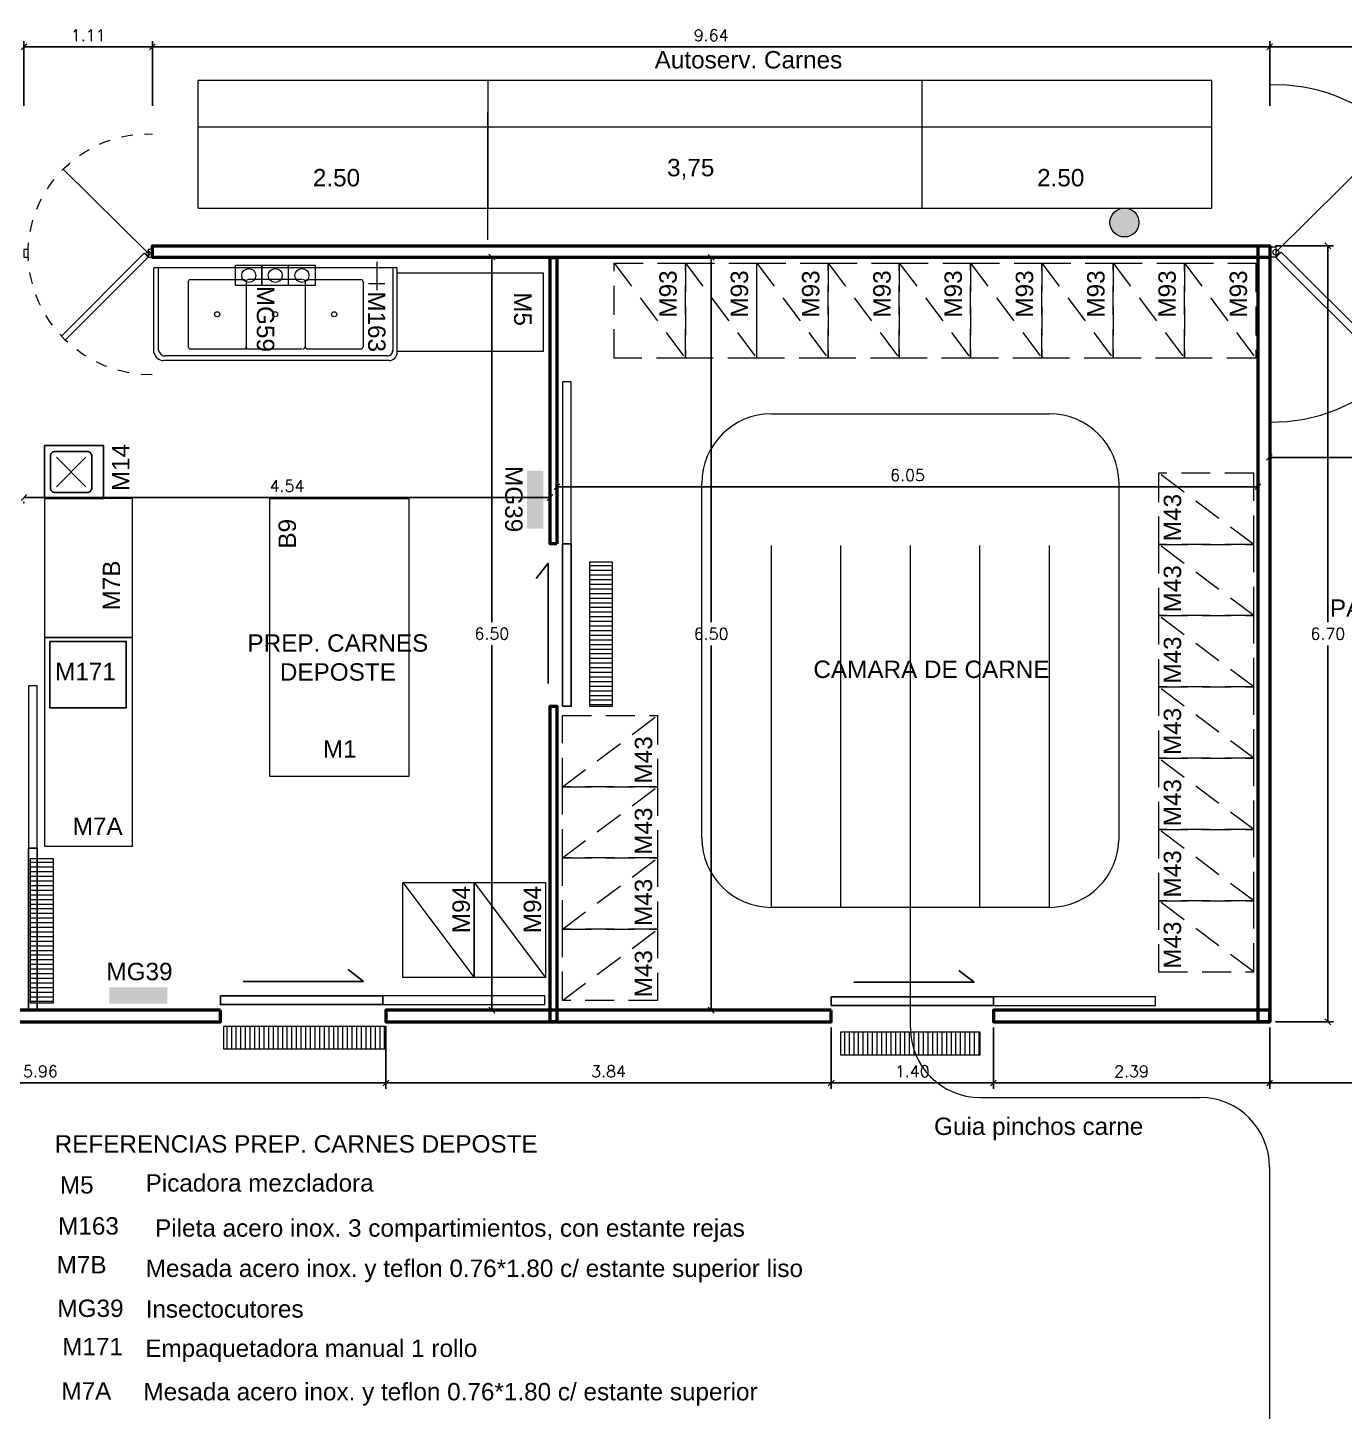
# Model space of a CAD drawing. Header units: inches. Extents: x 2 to 337, y 2 to 182.
# Drawn here: x 37.53 to 48.89, y 48.69 to 60.64 of the extents above; entities that cross this region are included whole.
import ezdxf

# ---------------------------------------------------------------- set-up
doc = ezdxf.new("R2010")
doc.units = ezdxf.units.IN
doc.header["$MEASUREMENT"] = 0
for name, pattern in [('DASH_15', [0.375, 0.25, -0.125]), ('HIDDEN2', [4.7625, 3.175, -1.5875]), ('LZ-COME$0$DASH_15', [0.375, 0.25, -0.125]), ('LÍNEAS_OCULTAS2', [0.1875, 0.125, -0.0625])]:
    doc.linetypes.add(name, pattern=pattern)
for name, color, linetype, lineweight in [('0-EQUIPAMIENTO-LAB', 6, 'Continuous', 13), ('ARQ-CARPINTERIAS', 4, 'Continuous', 9), ('ARQ-REJILLAS', 4, 'Continuous', 5), ('COMESTIBLES0-EQUIP-TXT', 3, 'Continuous', 9), ('Est-Acero', 4, 'Continuous', 13), ('L COTAS', 1, 'Continuous', 9), ('L EQUIP', 6, 'Continuous', 9), ('L PANELES', 136, 'Continuous', 50), ('L PROYEC', 4, 'HIDDEN2', 9), ('smr acero', 170, 'Continuous', 15)]:
    doc.layers.add(name, color=color, linetype=linetype, lineweight=lineweight)
for name, color, linetype in [('ARQ-MUROS CAMARA', 140, 'Continuous'), ('JU-PLANTA(XREF)$0$0-EQUIPAMIENTO-LAB', 6, 'Continuous'), ('JU-PLANTA(XREF)$0$COMESTIBLES0-EQUIP-TXT', 3, 'Continuous'), ('L CARPINT', 3, 'Continuous')]:
    doc.layers.add(name, color=color, linetype=linetype)
doc.styles.add('ARIAL', font='ARIAL.TTF')
doc.styles.add('JU-PLANTA(XREF)$0$ARIAL', font='ARIAL.TTF')
doc.styles.add('RomanS', font='romans.shx')
doc.styles.get("Standard").update_dxf_attribs({"font": 'ARIAL.TTF'})
doc.dimstyles.new('bases 1-50', dxfattribs={"dimscale": 0.5, "dimtxt": 0.2, "dimasz": 0.1, "dimexe": 0.1, "dimexo": 0.1, "dimgap": 0.1, "dimtad": 1, "dimtih": 1, "dimtoh": 1, "dimzin": 1, "dimdsep": 46, "dimtxsty": 'RomanS', "dimblk": 'OBLIQUE', "dimcen": 0.1, "dimclrd": 256, "dimclre": 256, "dimclrt": 256, "dimadec": 0, "dimazin": 0, "dimtfac": 1, "dimtmove": 0, "dimatfit": 3, "dimfxl": 0, "dimarcsym": 0})

# ---------------------------------------------------------------- blocks, each defined once
blk = doc.blocks.new('PVAI')
for p, q in [((3388.7787, 759.261), (3388.7434, 759.2257)), ((3389.3995, 759.261), (3389.4348, 759.2257))]:
    blk.add_line(p, q)
at = {"layer": 'L EQUIP'}
for p, q in [((3387.9691, 760.0353), (3388.7633, 760.8205)), ((3387.9291, 760.0003), (3387.9291, 760.0703)), ((3387.9291, 760.0703), (3387.9691, 760.0703)), ((3387.9691, 760.0703), (3387.9691, 760.0003)), ((3390.2491, 760.0703), (3390.2091, 760.0703)), ((3390.2091, 760.0703), (3390.2091, 760.0003)), ((3390.2491, 760.0003), (3390.2491, 760.0703)), ((3387.9691, 760.0003), (3387.9291, 760.0003)), ((3387.9691, 759.9999), (3388.0045, 760.0353)), ((3387.9691, 759.9999), (3388.7434, 759.2257)), ((3388.0045, 760.0353), (3388.7787, 759.261)), ((3390.1738, 760.0353), (3389.3995, 759.261)), ((3390.2091, 759.9999), (3389.4348, 759.2257)), ((3390.2091, 759.9999), (3390.1738, 760.0353)), ((3390.2091, 760.0003), (3390.2491, 760.0003))]:
    blk.add_line(p, q, dxfattribs=at)
for centre in [(3387.9691, 760.0353), (3390.2091, 760.0353)]:
    blk.add_circle(centre, 0.0196, dxfattribs=at)
at = {"layer": 'L PROYEC'}
for p, q in [((3387.9691, 760.0353), (3388.7633, 760.8205)), ((3390.2091, 760.0353), (3389.4149, 760.8205)), ((3390.2091, 760.0353), (3389.4149, 760.8205))]:
    blk.add_line(p, q, dxfattribs=at)
for centre, radius, start, end in [((3387.9691, 760.0302), 1.12, 359.67361, 92.04673), ((3390.2091, 760.0302), 1.12, 87.95327, 180.32639), ((3387.9428, 760.0463), 1.1464, 269.31461, 359.16085), ((3390.2354, 760.0463), 1.1464, 180.83915, 270.68539)]:
    blk.add_arc(centre, radius, start, end, dxfattribs=at)
blk = doc.blocks.new('_Oblique')
at = {"color": 0, "linetype": 'ByBlock', "lineweight": -2}
blk.add_line((-0.5, -0.5), (0.5, 0.5), dxfattribs=at)
blk = doc.blocks.new('*D76')
at = {"layer": 'Defpoints', "color": 0}
for p in [(48.242, 56.926), (51.252, 56.926), (51.252, 56.926)]:
    blk.add_point(p, dxfattribs=at)
at = {"layer": 'L COTAS', "lineweight": -2}
for p, q in [((48.242, 56.976), (48.242, 56.976)), ((48.242, 56.926), (51.252, 56.926))]:
    blk.add_line(p, q, dxfattribs=at)
at = {"layer": 'L COTAS', "lineweight": -2, "xscale": 0.05, "yscale": 0.05, "zscale": 0.05, "rotation": 180}
blk.add_blockref('_Oblique', (48.242, 56.926), dxfattribs=at)
at = {"layer": 'L COTAS', "lineweight": -2, "xscale": 0.05, "yscale": 0.05, "zscale": 0.05}
blk.add_blockref('_Oblique', (51.252, 56.926), dxfattribs=at)
at = {"layer": 'L COTAS', "insert": (49.747, 57.026), "char_height": 0.1, "attachment_point": 5, "style": 'RomanS'}
blk.add_mtext('3.01', dxfattribs=at)
blk = doc.blocks.new('DFGSDFG')
at = {"linetype": 'LZ-COME$0$DASH_15'}
blk.add_line((0.821, -0.615), (0, 0), dxfattribs=at)
blk.add_lwpolyline([(0.821, 0), (0, 0), (0, -0.615), (0.821, -0.615)], close=True, dxfattribs=at)
blk = doc.blocks.new('SE-COME$0$LR-COME$0$pileta')
for p, q in [((-0.255, 0), (-2.355, 0)), ((-2.355, -0.73), (-2.355, 0)), ((-2.315, -0.71), (-2.315, 0)), ((-1.193, -0.153), (-1.193, 0.024)), ((-0.431, 0.053), (-0.431, -0.192)), ((-0.295, 0), (-0.295, -0.718)), ((-2.04, -0.1), (-1.58, -0.1)), ((-1.08, -0.1), (-1.54, -0.1)), ((-1.03, -0.1), (-0.57, -0.1)), ((-2.06, -0.12), (-2.06, -0.68)), ((-1.56, -0.12), (-1.56, -0.68)), ((-1.05, -0.12), (-1.05, -0.68)), ((-0.55, -0.12), (-0.55, -0.68)), ((-0.503, -0.135), (-0.364, -0.135)), ((-2.04, -0.7), (-1.58, -0.7)), ((-1.54, -0.7), (-1.08, -0.7)), ((-1.03, -0.7), (-0.57, -0.7)), ((-0.325, -0.8), (-2.272, -0.8)), ((-0.345, -0.76), (-2.252, -0.76))]:
    blk.add_line(p, q)
at = {"ltscale": 200}
blk.add_line((-0.255, -0.73), (-0.255, 0), dxfattribs=at)
for points in [[(-1.423, -0.153), (-1.652, -0.153), (-1.652, 0.024), (-1.423, 0.024)], [(-0.963, -0.153), (-1.423, -0.153), (-1.423, 0.024), (-0.963, 0.024)]]:
    blk.add_lwpolyline(points, close=True)
for centre, radius in [((-1.537, -0.065), 0.0603), ((-1.308, -0.065), 0.0603), ((-1.078, -0.065), 0.0603), ((-1.81, -0.4), 0.0222), ((-1.31, -0.4), 0.0222), ((-0.8, -0.4), 0.0222)]:
    blk.add_circle(centre, radius)
for centre, radius, start, end in [((-2.04, -0.12), 0.02, 90, 180), ((-1.58, -0.12), 0.02, 0, 90), ((-1.54, -0.12), 0.02, 90, 180), ((-1.07, -0.12), 0.02, 0, 90), ((-1.03, -0.12), 0.02, 90, 180), ((-0.57, -0.12), 0.02, 0, 90), ((-2.258, -0.703), 0.0571, 186.797, 276.0622), ((-2.04, -0.68), 0.02, 180, 270), ((-1.58, -0.68), 0.02, 270, 0), ((-1.566, -0.694), 0.0063, 270, 0), ((-1.54, -0.68), 0.02, 180, 270), ((-1.554, -0.694), 0.0063, 180, 270), ((-1.07, -0.68), 0.02, 270, 0), ((-1.03, -0.68), 0.02, 180, 270), ((-0.57, -0.68), 0.02, 270, 0), ((-0.341, -0.714), 0.0462, 265.0842, 4.9158), ((-2.269, -0.712), 0.0882, 191.8617, 267.6472), ((-0.329, -0.726), 0.0742, 273.1264, 356.8736)]:
    blk.add_arc(centre, radius, start, end)
blk = doc.blocks.new('PUERTA')
for p, q in [((0.04, 0), (0.834, 0.785)), ((0.04, 0), (0.834, 0.785)), ((0, -0.035), (0, 0.035)), ((0, 0.035), (0.04, 0.035)), ((0.04, 0.035), (0.04, -0.035)), ((0.04, -0.035), (0.075, 0)), ((0.075, 0), (0.85, -0.774)), ((1.16, -0.035), (1.16, 0.035)), ((1.16, 0.035), (1.2, 0.035)), ((1.2, 0.035), (1.2, -0.035)), ((0.04, -0.035), (0, -0.035)), ((0.04, -0.035), (0.814, -0.81)), ((1.2, -0.035), (1.16, -0.035)), ((0.85, -0.774), (0.814, -0.81))]:
    blk.add_line(p, q)
blk.add_circle((0.04, 0), 0.0196)
at = {"linetype": 'DASH_15', "ltscale": 0.2}
for centre, radius, start, end in [((0.04, -0.005), 1.12, 359.6736, 92.0467), ((0.014, 0.011), 1.146, 269.3146, 359.1608)]:
    blk.add_arc(centre, radius, start, end, dxfattribs=at)
blk = doc.blocks.new('*D252')
at = {"layer": 'Defpoints', "color": 0}
for p in [(38.602, 58.656), (41.532, 58.656), (40.618, 52.154)]:
    blk.add_point(p, dxfattribs=at)
at = {"layer": 'L COTAS', "lineweight": -2}
for p, q in [((38.652, 58.656), (41.582, 58.656)), ((41.532, 58.656), (41.532, 55.505)), ((41.532, 52.154), (41.532, 55.305)), ((40.668, 52.154), (41.582, 52.154))]:
    blk.add_line(p, q, dxfattribs=at)
at = {"layer": 'L COTAS', "lineweight": -2, "xscale": 0.05, "yscale": 0.05, "zscale": 0.05}
for p, rotation in [((41.532, 58.656), 90), ((41.532, 52.154), 270)]:
    blk.add_blockref('_Oblique', p, dxfattribs=dict(at, rotation=rotation))
at = {"layer": 'L COTAS', "insert": (41.532, 55.405), "char_height": 0.1, "attachment_point": 5, "style": 'RomanS'}
blk.add_mtext('6.50', dxfattribs=at)
blk = doc.blocks.new('*D255')
at = {"layer": 'Defpoints', "color": 0}
for p in [(37.494, 56.594), (42.034, 56.594), (42.034, 56.58)]:
    blk.add_point(p, dxfattribs=at)
at = {"layer": 'L COTAS', "lineweight": -2}
for p, q in [((37.494, 56.58), (42.034, 56.58)), ((37.494, 56.544), (37.494, 56.53)), ((42.034, 56.544), (42.034, 56.53))]:
    blk.add_line(p, q, dxfattribs=at)
at = {"layer": 'L COTAS', "lineweight": -2, "xscale": 0.05, "yscale": 0.05, "zscale": 0.05, "rotation": 180}
blk.add_blockref('_Oblique', (37.494, 56.58), dxfattribs=at)
at = {"layer": 'L COTAS', "lineweight": -2, "xscale": 0.05, "yscale": 0.05, "zscale": 0.05}
blk.add_blockref('_Oblique', (42.034, 56.58), dxfattribs=at)
at = {"layer": 'L COTAS', "insert": (39.764, 56.68), "char_height": 0.1, "attachment_point": 5, "style": 'RomanS'}
blk.add_mtext('4.54', dxfattribs=at)
blk = doc.blocks.new('*D256')
at = {"layer": 'Defpoints', "color": 0}
for p in [(42.094, 56.648), (48.144, 56.673), (48.144, 56.648)]:
    blk.add_point(p, dxfattribs=at)
at = {"layer": 'L COTAS', "lineweight": -2}
for p, q in [((42.094, 56.698), (42.094, 56.723)), ((42.094, 56.673), (48.144, 56.673)), ((48.144, 56.698), (48.144, 56.723))]:
    blk.add_line(p, q, dxfattribs=at)
at = {"layer": 'L COTAS', "lineweight": -2, "xscale": 0.05, "yscale": 0.05, "zscale": 0.05, "rotation": 180}
blk.add_blockref('_Oblique', (42.094, 56.673), dxfattribs=at)
at = {"layer": 'L COTAS', "lineweight": -2, "xscale": 0.05, "yscale": 0.05, "zscale": 0.05}
blk.add_blockref('_Oblique', (48.144, 56.673), dxfattribs=at)
at = {"layer": 'L COTAS', "insert": (45.119, 56.773), "char_height": 0.1, "attachment_point": 5, "style": 'RomanS'}
blk.add_mtext('6.05', dxfattribs=at)
blk = doc.blocks.new('*D195')
at = {"layer": 'Defpoints', "color": 0}
for p in [(38.602, 60.47), (37.494, 59.912), (38.602, 59.912)]:
    blk.add_point(p, dxfattribs=at)
at = {"layer": 'L COTAS', "lineweight": -2}
for p, q in [((37.494, 59.962), (37.494, 60.52)), ((37.494, 60.47), (38.602, 60.47)), ((38.602, 59.962), (38.602, 60.52))]:
    blk.add_line(p, q, dxfattribs=at)
at = {"layer": 'L COTAS', "lineweight": -2, "xscale": 0.05, "yscale": 0.05, "zscale": 0.05, "rotation": 180}
blk.add_blockref('_Oblique', (37.494, 60.47), dxfattribs=at)
at = {"layer": 'L COTAS', "lineweight": -2, "xscale": 0.05, "yscale": 0.05, "zscale": 0.05}
blk.add_blockref('_Oblique', (38.602, 60.47), dxfattribs=at)
at = {"layer": 'L COTAS', "insert": (38.048, 60.57), "char_height": 0.1, "attachment_point": 5, "style": 'RomanS'}
blk.add_mtext('1.11', dxfattribs=at)
blk = doc.blocks.new('*D196')
at = {"layer": 'Defpoints', "color": 0}
for p in [(48.245, 60.47), (38.602, 59.912), (48.245, 59.912)]:
    blk.add_point(p, dxfattribs=at)
at = {"layer": 'L COTAS', "lineweight": -2}
for p, q in [((38.602, 59.962), (38.602, 60.52)), ((38.602, 60.47), (48.245, 60.47)), ((48.245, 59.962), (48.245, 60.52))]:
    blk.add_line(p, q, dxfattribs=at)
at = {"layer": 'L COTAS', "lineweight": -2, "xscale": 0.05, "yscale": 0.05, "zscale": 0.05, "rotation": 180}
blk.add_blockref('_Oblique', (38.602, 60.47), dxfattribs=at)
at = {"layer": 'L COTAS', "lineweight": -2, "xscale": 0.05, "yscale": 0.05, "zscale": 0.05}
blk.add_blockref('_Oblique', (48.245, 60.47), dxfattribs=at)
at = {"layer": 'L COTAS', "insert": (43.424, 60.57), "char_height": 0.1, "attachment_point": 5, "style": 'RomanS'}
blk.add_mtext('9.64', dxfattribs=at)
blk = doc.blocks.new('*D197')
at = {"layer": 'Defpoints', "color": 0}
for p in [(51.248, 60.47), (48.245, 59.912), (51.248, 59.913)]:
    blk.add_point(p, dxfattribs=at)
at = {"layer": 'L COTAS', "lineweight": -2}
for p, q in [((48.245, 59.962), (48.245, 60.52)), ((48.245, 60.47), (51.248, 60.47)), ((51.248, 59.963), (51.248, 60.52))]:
    blk.add_line(p, q, dxfattribs=at)
at = {"layer": 'L COTAS', "lineweight": -2, "xscale": 0.05, "yscale": 0.05, "zscale": 0.05, "rotation": 180}
blk.add_blockref('_Oblique', (48.245, 60.47), dxfattribs=at)
at = {"layer": 'L COTAS', "lineweight": -2, "xscale": 0.05, "yscale": 0.05, "zscale": 0.05}
blk.add_blockref('_Oblique', (51.248, 60.47), dxfattribs=at)
at = {"layer": 'L COTAS', "insert": (49.746, 60.57), "char_height": 0.1, "attachment_point": 5, "style": 'RomanS'}
blk.add_mtext('3.00', dxfattribs=at)
blk = doc.blocks.new('*D259')
at = {"layer": 'Defpoints', "color": 0}
for p in [(34.654, 52.054), (40.618, 52.054), (40.618, 51.526)]:
    blk.add_point(p, dxfattribs=at)
at = {"layer": 'L COTAS', "lineweight": -2}
for p, q in [((34.654, 52.004), (34.654, 51.476)), ((40.618, 52.004), (40.618, 51.476)), ((34.654, 51.526), (40.618, 51.526))]:
    blk.add_line(p, q, dxfattribs=at)
at = {"layer": 'L COTAS', "lineweight": -2, "xscale": 0.05, "yscale": 0.05, "zscale": 0.05, "rotation": 180}
blk.add_blockref('_Oblique', (34.654, 51.526), dxfattribs=at)
at = {"layer": 'L COTAS', "lineweight": -2, "xscale": 0.05, "yscale": 0.05, "zscale": 0.05}
blk.add_blockref('_Oblique', (40.618, 51.526), dxfattribs=at)
at = {"layer": 'L COTAS', "insert": (37.636, 51.626), "char_height": 0.1, "attachment_point": 5, "style": 'RomanS'}
blk.add_mtext('5.96', dxfattribs=at)
blk = doc.blocks.new('*D260')
at = {"layer": 'Defpoints', "color": 0}
for p in [(40.618, 52.054), (44.46, 52.054), (44.46, 51.526)]:
    blk.add_point(p, dxfattribs=at)
at = {"layer": 'L COTAS', "lineweight": -2}
for p, q in [((40.618, 52.004), (40.618, 51.476)), ((44.46, 52.004), (44.46, 51.476)), ((40.618, 51.526), (44.46, 51.526))]:
    blk.add_line(p, q, dxfattribs=at)
at = {"layer": 'L COTAS', "lineweight": -2, "xscale": 0.05, "yscale": 0.05, "zscale": 0.05, "rotation": 180}
blk.add_blockref('_Oblique', (40.618, 51.526), dxfattribs=at)
at = {"layer": 'L COTAS', "lineweight": -2, "xscale": 0.05, "yscale": 0.05, "zscale": 0.05}
blk.add_blockref('_Oblique', (44.46, 51.526), dxfattribs=at)
at = {"layer": 'L COTAS', "insert": (42.539, 51.626), "char_height": 0.1, "attachment_point": 5, "style": 'RomanS'}
blk.add_mtext('3.84', dxfattribs=at)
blk = doc.blocks.new('*D261')
at = {"layer": 'Defpoints', "color": 0}
for p in [(44.46, 52.054), (45.86, 52.054), (45.86, 51.526)]:
    blk.add_point(p, dxfattribs=at)
at = {"layer": 'L COTAS', "lineweight": -2}
for p, q in [((44.46, 52.004), (44.46, 51.476)), ((45.86, 52.004), (45.86, 51.476)), ((44.46, 51.526), (45.86, 51.526))]:
    blk.add_line(p, q, dxfattribs=at)
at = {"layer": 'L COTAS', "lineweight": -2, "xscale": 0.05, "yscale": 0.05, "zscale": 0.05, "rotation": 180}
blk.add_blockref('_Oblique', (44.46, 51.526), dxfattribs=at)
at = {"layer": 'L COTAS', "lineweight": -2, "xscale": 0.05, "yscale": 0.05, "zscale": 0.05}
blk.add_blockref('_Oblique', (45.86, 51.526), dxfattribs=at)
at = {"layer": 'L COTAS', "insert": (45.16, 51.626), "char_height": 0.1, "attachment_point": 5, "style": 'RomanS'}
blk.add_mtext('1.40', dxfattribs=at)
blk = doc.blocks.new('*D262')
at = {"layer": 'Defpoints', "color": 0}
for p in [(45.86, 52.054), (48.245, 52.054), (48.245, 51.526)]:
    blk.add_point(p, dxfattribs=at)
at = {"layer": 'L COTAS', "lineweight": -2}
for p, q in [((45.86, 52.004), (45.86, 51.476)), ((48.245, 52.004), (48.245, 51.476)), ((45.86, 51.526), (48.245, 51.526))]:
    blk.add_line(p, q, dxfattribs=at)
at = {"layer": 'L COTAS', "lineweight": -2, "xscale": 0.05, "yscale": 0.05, "zscale": 0.05, "rotation": 180}
blk.add_blockref('_Oblique', (45.86, 51.526), dxfattribs=at)
at = {"layer": 'L COTAS', "lineweight": -2, "xscale": 0.05, "yscale": 0.05, "zscale": 0.05}
blk.add_blockref('_Oblique', (48.245, 51.526), dxfattribs=at)
at = {"layer": 'L COTAS', "insert": (47.052, 51.626), "char_height": 0.1, "attachment_point": 5, "style": 'RomanS'}
blk.add_mtext('2.39', dxfattribs=at)
blk = doc.blocks.new('*D263')
at = {"layer": 'Defpoints', "color": 0}
for p in [(48.245, 52.054), (51.248, 52.054), (51.248, 51.526)]:
    blk.add_point(p, dxfattribs=at)
at = {"layer": 'L COTAS', "lineweight": -2}
for p, q in [((48.245, 52.004), (48.245, 51.476)), ((51.248, 52.004), (51.248, 51.476)), ((48.245, 51.526), (51.248, 51.526))]:
    blk.add_line(p, q, dxfattribs=at)
at = {"layer": 'L COTAS', "lineweight": -2, "xscale": 0.05, "yscale": 0.05, "zscale": 0.05, "rotation": 180}
blk.add_blockref('_Oblique', (48.245, 51.526), dxfattribs=at)
at = {"layer": 'L COTAS', "lineweight": -2, "xscale": 0.05, "yscale": 0.05, "zscale": 0.05}
blk.add_blockref('_Oblique', (51.248, 51.526), dxfattribs=at)
at = {"layer": 'L COTAS', "insert": (49.746, 51.626), "char_height": 0.1, "attachment_point": 5, "style": 'RomanS'}
blk.add_mtext('3.00', dxfattribs=at)
blk = doc.blocks.new('*D271')
at = {"layer": 'Defpoints', "color": 0}
for p in [(48.245, 58.753), (48.245, 52.054), (48.746, 52.054)]:
    blk.add_point(p, dxfattribs=at)
at = {"layer": 'L COTAS', "lineweight": -2}
for p, q in [((48.295, 58.753), (48.796, 58.753)), ((48.746, 58.753), (48.746, 55.503)), ((48.746, 52.054), (48.746, 55.303)), ((48.295, 52.054), (48.796, 52.054))]:
    blk.add_line(p, q, dxfattribs=at)
at = {"layer": 'L COTAS', "lineweight": -2, "xscale": 0.05, "yscale": 0.05, "zscale": 0.05}
for p, rotation in [((48.746, 58.753), 90), ((48.746, 52.054), 270)]:
    blk.add_blockref('_Oblique', p, dxfattribs=dict(at, rotation=rotation))
at = {"layer": 'L COTAS', "insert": (48.746, 55.403), "char_height": 0.1, "attachment_point": 5, "style": 'RomanS'}
blk.add_mtext('6.70', dxfattribs=at)
blk = doc.blocks.new('*D276')
at = {"layer": 'Defpoints', "color": 0}
for p in [(43.424, 58.653), (43.424, 52.154), (43.424, 52.154)]:
    blk.add_point(p, dxfattribs=at)
at = {"layer": 'L COTAS', "lineweight": -2}
for p, q in [((43.424, 58.653), (43.424, 55.503)), ((43.424, 52.154), (43.424, 55.303))]:
    blk.add_line(p, q, dxfattribs=at)
at = {"layer": 'L COTAS', "lineweight": -2, "xscale": 0.05, "yscale": 0.05, "zscale": 0.05}
for p, rotation in [((43.424, 58.653), 90), ((43.424, 52.154), 270)]:
    blk.add_blockref('_Oblique', p, dxfattribs=dict(at, rotation=rotation))
at = {"layer": 'L COTAS', "insert": (43.424, 55.403), "char_height": 0.1, "attachment_point": 5, "style": 'RomanS'}
blk.add_mtext('6.50', dxfattribs=at)
blk = doc.blocks.new('JU-PLANTA(XREF)$0$SE-COME$0$LR-COME$0$B41')
for p, q in [((-0.4064, -0.127), (-0.1524, 0.127)), ((-0.1524, -0.127), (-0.4064, 0.127))]:
    blk.add_line(p, q)
blk.add_lwpolyline([(0, 0.2286), (0, -0.2286), (-0.508, -0.2286), (-0.508, 0.2286)], close=True)
blk.add_lwpolyline([(-0.4191, -0.1778, -0.4142136), (-0.4572, -0.1397), (-0.4572, 0.1397, -0.4142136), (-0.4191, 0.1778), (-0.1397, 0.1778, -0.4142136), (-0.1016, 0.1397), (-0.1016, -0.1397, -0.4142136), (-0.1397, -0.1778)], format="xyb", close=True)

msp = doc.modelspace()

# ---------------------------------------------------------------- hatches: boundary and pattern name
at = {"layer": 'ARQ-REJILLAS'}
h = msp.add_hatch(dxfattribs=at)
h.set_pattern_fill('_USER', color=256, scale=0.04, angle=540, style=0, pattern_type=0)
h.set_pattern_definition([(180, (-3355.770883, -702.76789), (-1e-17, -0.04), [])])
h.paths.add_polyline_path([(42.574, 56.021), (42.374, 56.021), (42.374, 54.779), (42.574, 54.779)])
h = msp.add_hatch(dxfattribs=at)
h.set_pattern_fill('_USER', color=256, scale=0.04, angle=540, style=0, pattern_type=0)
h.set_pattern_definition([(180, (-3360.59637, -705.32934), (-1e-17, -0.04), [])])
h.paths.add_polyline_path([(37.749, 53.46), (37.549, 53.46), (37.549, 52.217), (37.749, 52.217)])
h = msp.add_hatch(dxfattribs=at)
h.set_pattern_fill('_USER', color=256, scale=0.04, angle=450, style=0, pattern_type=0)
h.set_pattern_definition([(90, (-3330.273284, -700.390743), (-0.04, 1e-17), [])])
h.paths.add_polyline_path([(40.618, 52.017), (40.618, 51.817), (39.218, 51.817), (39.218, 52.017)])
h = msp.add_hatch(dxfattribs=at)
h.set_pattern_fill('_USER', color=256, scale=0.04, angle=450, style=0, pattern_type=0)
h.set_pattern_definition([(90, (-3332.54293, -700.390743), (-0.04, 1e-17), [])])
h.paths.add_polyline_path([(45.744, 51.966), (45.744, 51.766), (44.544, 51.766), (44.544, 51.966)])
at = {"layer": 'smr acero'}
h = msp.add_hatch(color=256, dxfattribs=at)
h.dxf.hatch_style = 1
h.paths.add_polyline_path([(46.866, 58.954, 1), (47.116, 58.954, 1)])

# ---------------------------------------------------------------- linework, layer by layer
at = {"layer": '0-EQUIPAMIENTO-LAB'}
for p, q in [((40.764, 53.256), (41.38, 52.435)), ((41.38, 53.256), (41.995, 52.435))]:
    msp.add_line(p, q, dxfattribs=at)
for points in [[(41.976, 57.84), (40.716, 57.84), (40.716, 58.52), (41.976, 58.52)], [(38.432, 55.371), (38.432, 56.571), (37.672, 56.571), (37.672, 55.371)], [(40.815, 56.572), (40.815, 54.172), (39.615, 54.172), (39.615, 56.572)], [(38.432, 53.571), (38.432, 55.371), (37.672, 55.371), (37.672, 53.571)], [(41.38, 53.256), (41.38, 52.435), (40.764, 52.435), (40.764, 53.256)], [(41.995, 53.256), (41.995, 52.435), (41.38, 52.435), (41.38, 53.256)]]:
    msp.add_lwpolyline(points, close=True, dxfattribs=at)
at = {"layer": 'ARQ-REJILLAS'}
for points in [[(42.574, 56.021), (42.374, 56.021), (42.374, 54.779), (42.574, 54.779)], [(42.574, 56.021), (42.374, 56.021), (42.374, 54.779), (42.574, 54.779)], [(37.749, 53.46), (37.549, 53.46), (37.549, 52.217), (37.749, 52.217)], [(37.749, 53.46), (37.549, 53.46), (37.549, 52.217), (37.749, 52.217)], [(40.618, 52.017), (40.618, 51.817), (39.218, 51.817), (39.218, 52.017)], [(44.544, 51.766), (44.544, 51.966), (45.744, 51.966), (45.744, 51.766)]]:
    msp.add_lwpolyline(points, close=True, dxfattribs=at)
at = {"layer": 'Est-Acero'}
msp.add_circle((46.991, 58.954), 0.125, dxfattribs=at)
at = {"layer": 'JU-PLANTA(XREF)$0$0-EQUIPAMIENTO-LAB'}
msp.add_lwpolyline([(37.717, 55.337), (37.717, 54.765), (38.377, 54.765), (38.377, 55.337)], close=True, dxfattribs=at)
for points in [[(41.976, 56.311), (41.836, 56.311), (41.976, 56.811), (41.836, 56.811)], [(38.231, 52.211), (38.231, 52.351), (38.731, 52.211), (38.731, 52.351)]]:
    msp.add_solid(points, dxfattribs=at)
at = {"layer": 'L CARPINT'}
for points in [[(42.142, 54.779), (42.217, 54.779), (42.217, 56.179), (42.142, 56.179)], [(37.534, 52.154), (37.609, 52.154), (37.609, 53.554), (37.534, 53.554)], [(39.19, 52.278), (39.19, 52.203), (40.59, 52.203), (40.59, 52.278)], [(44.46, 52.27), (44.46, 52.195), (45.86, 52.195), (45.86, 52.27)]]:
    msp.add_lwpolyline(points, close=True, dxfattribs=at)
for points in [[(42.017, 54.974), (42.017, 56.012), (41.914, 55.88)], [(39.385, 52.402), (40.424, 52.402), (40.291, 52.505)], [(44.655, 52.395), (45.693, 52.395), (45.561, 52.497)]]:
    msp.add_lwpolyline(points, dxfattribs=at)
at = {"layer": 'L EQUIP', "linetype": 'ByBlock', "ltscale": 0.01}
for p, q in [((38.996, 59.079), (38.996, 60.179)), ((41.496, 60.179), (38.996, 60.179)), ((45.246, 59.079), (45.246, 60.179)), ((47.746, 60.179), (45.246, 60.179)), ((47.746, 59.079), (47.746, 60.179)), ((41.496, 58.804), (41.496, 59.904)), ((41.496, 58.804), (41.496, 59.904)), ((38.996, 59.779), (41.496, 59.779)), ((41.496, 59.779), (45.246, 59.779)), ((45.246, 59.779), (47.746, 59.779)), ((38.996, 59.079), (41.496, 59.079)), ((45.246, 59.079), (47.746, 59.079))]:
    msp.add_line(p, q, dxfattribs=at)
msp.add_lwpolyline([(41.496, 59.079), (45.246, 59.079), (45.246, 60.179), (41.496, 60.179), (41.496, 59.079)], dxfattribs=at)
at = {"layer": 'L PANELES'}
msp.add_lwpolyline([(48.245, 58.653), (38.602, 58.653), (38.602, 58.753), (48.245, 58.753), (48.245, 58.653)], dxfattribs=at)
for points in [[(42.094, 56.179), (42.034, 56.179), (42.034, 58.653), (42.094, 58.653)], [(48.144, 58.753), (48.245, 58.753), (48.245, 52.054), (48.144, 52.054)], [(42.094, 52.054), (42.034, 52.054), (42.034, 54.779), (42.094, 54.779)], [(39.19, 52.153), (36.035, 52.153), (36.035, 52.054), (39.19, 52.054)], [(44.46, 52.154), (40.618, 52.154), (40.618, 52.054), (44.46, 52.054)], [(48.245, 52.154), (45.86, 52.154), (45.86, 52.054), (48.245, 52.054)]]:
    msp.add_lwpolyline(points, close=True, dxfattribs=at)
at = {"layer": 'L PROYEC', "linetype": 'LÍNEAS_OCULTAS2', "ltscale": 25}
for p, q in [((43.944, 57.302), (46.344, 57.302)), ((43.944, 53.042), (43.944, 57.302)), ((44.544, 53.042), (44.544, 57.302)), ((45.144, 53.042), (45.144, 57.302)), ((45.744, 53.042), (45.744, 57.302)), ((46.344, 53.042), (46.344, 57.302)), ((43.344, 53.642), (43.344, 56.702)), ((45.144, 52.001), (45.144, 53.042)), ((45.744, 51.401), (47.642, 51.401)), ((48.242, 50.801), (48.242, 44.298))]:
    msp.add_line(p, q, dxfattribs=at)
at = {"layer": 'L PROYEC', "linetype": 'LÍNEAS_OCULTAS2', "ltscale": 50}
for p, q in [((46.944, 53.642), (46.944, 56.702)), ((46.344, 53.042), (43.944, 53.042))]:
    msp.add_line(p, q, dxfattribs=at)
at = {"layer": 'L PROYEC', "linetype": 'LÍNEAS_OCULTAS2', "ltscale": 25}
for points in [[(42.142, 56.179), (42.217, 56.179), (42.217, 57.579), (42.142, 57.579)], [(37.534, 53.554), (37.609, 53.554), (37.609, 54.954), (37.534, 54.954)], [(40.59, 52.278), (40.59, 52.203), (41.99, 52.203), (41.99, 52.278)]]:
    msp.add_lwpolyline(points, close=True, dxfattribs=at)
at = {"layer": 'L PROYEC', "linetype": 'LÍNEAS_OCULTAS2', "ltscale": 50}
msp.add_lwpolyline([(45.86, 52.27), (45.86, 52.195), (47.26, 52.195), (47.26, 52.27)], close=True, dxfattribs=at)
at = {"layer": 'L PROYEC', "linetype": 'LÍNEAS_OCULTAS2', "ltscale": 25}
for centre, start, end in [((43.944, 56.702), 90, 180), ((46.344, 56.702), 0, 90), ((45.744, 52.001), 180, 270), ((47.642, 50.801), 0, 90)]:
    msp.add_arc(centre, 0.6, start, end, dxfattribs=at)
at = {"layer": 'L PROYEC', "linetype": 'LÍNEAS_OCULTAS2', "ltscale": 50}
for centre, start, end in [((43.944, 53.642), 180, 270), ((46.344, 53.642), 270, 0)]:
    msp.add_arc(centre, 0.6, start, end, dxfattribs=at)

# ---------------------------------------------------------------- block references
at = {"layer": '0-EQUIPAMIENTO-LAB'}
for name, p in [('SE-COME$0$LR-COME$0$pileta', (40.971, 58.562)), ('DFGSDFG', (47.286, 56.79)), ('DFGSDFG', (47.286, 56.175)), ('DFGSDFG', (47.286, 55.56)), ('DFGSDFG', (47.286, 54.945)), ('DFGSDFG', (47.286, 54.329)), ('DFGSDFG', (47.286, 53.714)), ('DFGSDFG', (47.286, 53.099))]:
    msp.add_blockref(name, p, dxfattribs=at)
at = {"layer": '0-EQUIPAMIENTO-LAB', "xscale": -1, "rotation": 270}
for p in [(43.202, 57.783), (43.817, 57.783), (44.433, 57.783), (45.048, 57.783), (45.663, 57.783), (46.278, 57.783), (46.893, 57.783), (47.509, 57.783), (48.124, 57.783)]:
    msp.add_blockref('DFGSDFG', p, dxfattribs=at)
at = {"layer": '0-EQUIPAMIENTO-LAB', "xscale": -1}
for p in [(42.962, 54.698), (42.962, 54.083), (42.962, 53.468), (42.962, 52.853)]:
    msp.add_blockref('DFGSDFG', p, dxfattribs=at)
at = {"layer": 'ARQ-CARPINTERIAS', "xscale": -0.9239776872284607, "yscale": 0.9239776872284607, "zscale": 0.9239776872284607}
msp.add_blockref('PUERTA', (38.602, 58.688), dxfattribs=at)
at = {"layer": 'ARQ-MUROS CAMARA', "xscale": 1.294332851680443, "yscale": 1.294332851680443, "zscale": 1.294332851680443}
msp.add_blockref('PVAI', (-4336.863, -925.04), dxfattribs=at)
at = {"layer": 'JU-PLANTA(XREF)$0$0-EQUIPAMIENTO-LAB', "xscale": -1, "rotation": 180}
msp.add_blockref('JU-PLANTA(XREF)$0$SE-COME$0$LR-COME$0$B41', (38.18, 56.8), dxfattribs=at)

# ---------------------------------------------------------------- texts
at = {"layer": 'COMESTIBLES0-EQUIP-TXT', "style": 'ARIAL'}
for s, rotation, p in [('M93', 90, (43.127, 58.133)), ('M93', 90, (43.743, 58.133)), ('M93', 90, (44.358, 58.133)), ('M93', 90, (44.973, 58.133)), ('M93', 90, (45.588, 58.133)), ('M93', 90, (46.203, 58.133)), ('M93', 90, (46.819, 58.133)), ('M93', 90, (47.434, 58.133)), ('M93', 90, (48.049, 58.133)), ('MG59', 270, (39.504, 58.407)), ('M163', 270, (40.464, 58.36)), ('M5', 270, (41.724, 58.352)), ('M43', 90, (47.48, 56.203)), ('B9', 90, (39.841, 56.139)), ('M7B', 90, (38.324, 55.605)), ('M43', 90, (47.48, 55.588)), ('M43', 90, (47.48, 54.973)), ('M43', 90, (47.48, 54.357)), ('M43', 90, (42.915, 54.111)), ('M43', 90, (47.48, 53.742)), ('M43', 90, (42.915, 53.496)), ('M43', 90, (47.48, 53.127)), ('M43', 90, (42.915, 52.881)), ('M94', 90, (41.342, 52.819)), ('M94', 90, (41.957, 52.819)), ('M43', 90, (47.48, 52.512)), ('M43', 90, (42.915, 52.265))]:
    msp.add_text(s, height=0.15, rotation=rotation, dxfattribs=at).set_placement(p)
for s, p in [('M171', (37.763, 55.003)), ('M1', (40.074, 54.335)), ('M7A', (37.915, 53.667))]:
    msp.add_text(s, height=0.15, dxfattribs=at).set_placement(p)
at = {"layer": 'COMESTIBLES0-EQUIP-TXT', "char_height": 0.15, "style": 'ARIAL'}
for s, insert, width, attachment_point in [('PREP. CARNES\\PDEPOSTE', (40.203, 55.399), 3.51874, 2), ('CAMARA DE CARNE', (46.344, 55.172), 2.86224, 3), ('Guia pinchos carne', (45.348, 51.227), 3.70593, 1), ('REFERENCIAS PREP. CARNES DEPOSTE', (39.843, 51.075), 5.12647, 2), ('Picadora mezcladora', (40.512, 50.738), 3.15777, 3), ('Pileta acero inox. 3 compartimientos, con estante rejas', (43.715, 50.349), 5.1667, 3), ('Mesada acero inox. y teflon 0.76*1.80 c/ estante superior liso', (44.217, 50.001), 6.10005, 3), ('Insectocutores', (39.907, 49.65), 3.15777, 3), ('Empaquetadora manual 1 rollo', (41.406, 49.311), 3.15777, 3), ('Mesada acero inox. y teflon 0.76*1.80 c/ estante superior', (43.825, 48.936), 5.98066, 3)]:
    msp.add_mtext(s, dxfattribs=dict(at, insert=insert, width=width, attachment_point=attachment_point))
at = {"layer": 'JU-PLANTA(XREF)$0$COMESTIBLES0-EQUIP-TXT', "style": 'JU-PLANTA(XREF)$0$ARIAL'}
for s, rotation, p in [('M14', 90, (38.404, 56.635)), ('MG39', 270, (41.647, 56.851)), ('MG39', 360, (38.206, 52.413))]:
    msp.add_text(s, height=0.15, rotation=rotation, dxfattribs=at).set_placement(p)
for s, p in [('M5', (37.804, 50.571)), ('M163', (37.789, 50.217)), ('M7B', (37.776, 49.882)), ('MG39', (37.783, 49.506)), ('M171', (37.824, 49.175)), ('M7A', (37.817, 48.792))]:
    msp.add_text(s, height=0.15, dxfattribs=at).set_placement(p)
at = {"layer": 'L EQUIP', "linetype": 'ByBlock', "ltscale": 0.01, "char_height": 0.15, "attachment_point": 1}
for s, insert, width in [('Autoserv. Carnes', (42.937, 60.434), 6.39684), ('3,75', (43.044, 59.503), 4.44912), ('2.50', (39.987, 59.416), 4.44912), ('2.50', (46.237, 59.416), 4.44912), ('PASILLO TECNICO', (48.764, 55.7), 7.3024)]:
    msp.add_mtext(s, dxfattribs=dict(at, insert=insert, width=width))

# ---------------------------------------------------------------- dimensions: what is measured, and where the dimension line sits
at = {"layer": 'L COTAS'}
for base, p1, p2, override, picture, middle in [((38.602, 60.47), (37.494, 59.912), (38.602, 59.912), {"dimfxl": 0.18, "dimarcsym": 1}, '*D195', (38.048, 60.57)), ((48.245, 60.47), (38.602, 59.912), (48.245, 59.912), {"dimtmove": 1, "dimfxl": 0.18, "dimarcsym": 1}, '*D196', (43.424, 60.57)), ((51.248, 60.47), (48.245, 59.912), (51.248, 59.913), {"dimtmove": 1, "dimfxl": 0.18, "dimarcsym": 1}, '*D197', (49.746, 60.57)), ((42.034, 56.58), (37.494, 56.594), (42.034, 56.594), {"dimfxl": 0.18, "dimarcsym": 1}, '*D255', (39.764, 56.68)), ((40.618, 51.526), (34.654, 52.054), (40.618, 52.054), {"dimtmove": 1, "dimfxl": 0.18, "dimarcsym": 1}, '*D259', (37.636, 51.626)), ((44.46, 51.526), (40.618, 52.054), (44.46, 52.054), {"dimtmove": 1, "dimfxl": 0.18, "dimarcsym": 1}, '*D260', (42.539, 51.626)), ((45.86, 51.526), (44.46, 52.054), (45.86, 52.054), {"dimtmove": 1, "dimfxl": 0.18, "dimarcsym": 1}, '*D261', (45.16, 51.626)), ((48.2447, 51.5262), (45.8595, 52.0538), (48.2447, 52.0538), {"dimtmove": 1, "dimfxl": 0.18, "dimarcsym": 1}, '*D262', (47.0521, 51.6262)), ((51.248, 51.526), (48.245, 52.054), (51.248, 52.054), {"dimtmove": 1, "dimfxl": 0.18, "dimarcsym": 1}, '*D263', (49.746, 51.626))]:
    dim = msp.add_linear_dim(base=base, p1=p1, p2=p2, dimstyle='bases 1-50', override=override, dxfattribs=at)
    dim.commit()
    dim.dimension.update_dxf_attribs({"geometry": picture, "text_midpoint": middle})
for base, p1, p2, picture, middle in [((48.746, 52.054), (48.245, 58.753), (48.245, 52.054), '*D271', (48.746, 55.403)), ((41.532, 58.656), (40.618, 52.154), (38.602, 58.656), '*D252', (41.532, 55.405)), ((43.424, 52.154), (43.424, 58.653), (43.424, 52.154), '*D276', (43.424, 55.403))]:
    dim = msp.add_linear_dim(base=base, p1=p1, p2=p2, angle=90, dimstyle='bases 1-50', dxfattribs=at)
    dim.commit()
    dim.dimension.update_dxf_attribs({"geometry": picture, "text_midpoint": middle})
for base, p1, p2, picture, middle in [((51.252, 56.926), (48.242, 56.926), (51.252, 56.926), '*D76', (49.747, 57.026)), ((48.144, 56.673), (42.094, 56.648), (48.144, 56.648), '*D256', (45.119, 56.773))]:
    dim = msp.add_linear_dim(base=base, p1=p1, p2=p2, dimstyle='bases 1-50', dxfattribs=at)
    dim.commit()
    dim.dimension.update_dxf_attribs({"geometry": picture, "text_midpoint": middle})

doc.saveas('drawing.dxf')
